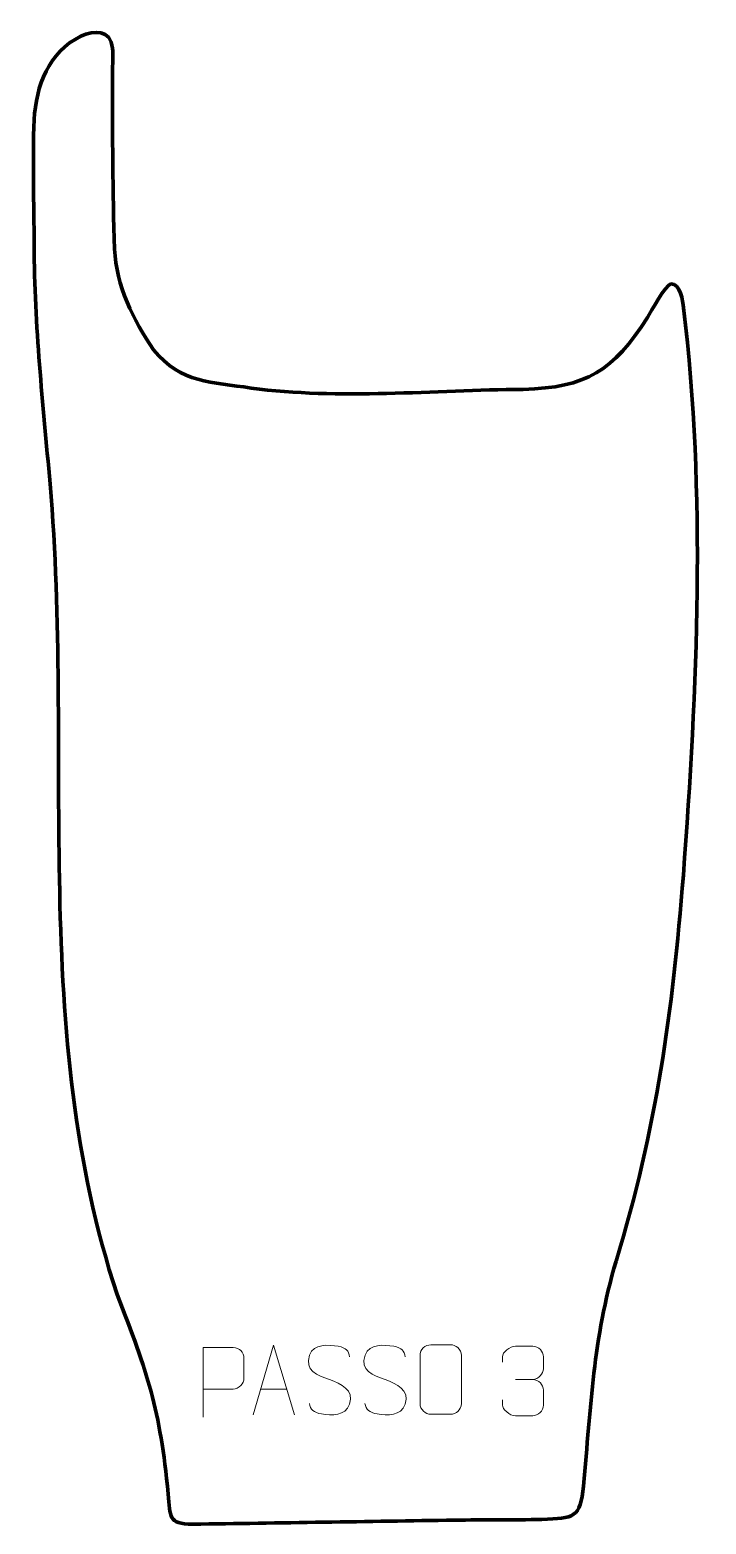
# Model space of a CAD drawing. Header units: millimetres. Extents: x 561 to 805, y -7 to 530.
import ezdxf

# ---------------------------------------------------------------- set-up
doc = ezdxf.new("R2010")
doc.units = ezdxf.units.MM
doc.header["$MEASUREMENT"] = 0
doc.layers.add('layer 2', color=7, linetype='Continuous')

msp = doc.modelspace()

# ---------------------------------------------------------------- linework, layer by layer
at = {"layer": 'layer 2', "color": 242, "lineweight": 158}
msp.add_open_spline([(591.8006, 451.2109), (592.5624, 437.8905), (598.4161, 425.7784), (605.8953, 414.9406), (605.8953, 414.9406), (615.717, 402.9426), (626.8238, 403.3856), (640.93, 401.2703), (640.93, 401.2703), (672.5229, 396.9835), (706.7222, 400.5179), (738.7168, 400.7947), (738.7168, 400.7947), (761.5056, 401.3927), (771.1861, 407.4255), (783.4147, 426.5882), (783.4147, 426.5882), (784.8152, 428.7828), (789.8094, 438.1621), (791.8549, 438.651), (791.8549, 438.651), (795.3496, 438.8662), (796.0675, 432.5208), (796.4342, 430.0235), (796.4342, 430.0235), (804.5399, 364.0477), (801.3434, 292.5098), (796.3418, 226.2546), (796.3418, 226.2546), (792.3841, 176.5088), (786.772, 135.5658), (772.1669, 87.5619), (772.1669, 87.5619), (763.7719, 58.9952), (763.1909, 35.7738), (760.4301, 6.7417), (760.4301, 6.7417), (759.3362, -4.7611), (757.131, -4.8778), (745.4457, -5.2498), (745.4457, -5.2498), (735.2057, -5.5757), (724.494, -5.3725), (714.1399, -5.5213), (714.1399, -5.5213), (682.728, -5.9737), (651.2977, -6.5668), (619.8885, -6.95), (619.8885, -6.95), (610.981, -6.8904), (611.9487, -4.3878), (611.1544, 3.9035), (611.1544, 3.9035), (608.1298, 34.3607), (603.7828, 47.4087), (592.756, 75.5817), (592.756, 75.5817), (561.3858, 170.2007), (577.0896, 269.4345), (568.6615, 366.8894), (568.6615, 366.8894), (566.0192, 395.999), (563.0535, 423.2956), (562.9291, 452.6662), (562.9291, 452.6662), (562.8567, 467.4275), (562.3165, 483.0284), (562.9325, 497.6998), (562.9325, 497.6998), (563.5562, 509.6899), (568.1536, 522.1583), (579.7026, 527.6675), (579.7026, 527.6675), (584.4981, 529.9551), (590.4519, 529.9452), (591.1015, 523.4294), (591.1015, 523.4294), (591.3729, 520.7073), (591.074, 515.6444), (591.0788, 512.6434), (591.0788, 512.6434), (591.1121, 492.1695), (591.1553, 471.6756), (591.8006, 451.2109)], degree=3, knots=[0, 0, 0, 0, 0.04545455, 0.04545455, 0.04545455, 0.04545455, 0.09090909, 0.09090909, 0.09090909, 0.09090909, 0.13636364, 0.13636364, 0.13636364, 0.13636364, 0.18181818, 0.18181818, 0.18181818, 0.18181818, 0.22727273, 0.22727273, 0.22727273, 0.22727273, 0.27272727, 0.27272727, 0.27272727, 0.27272727, 0.31818182, 0.31818182, 0.31818182, 0.31818182, 0.36363636, 0.36363636, 0.36363636, 0.36363636, 0.40909091, 0.40909091, 0.40909091, 0.40909091, 0.45454545, 0.45454545, 0.45454545, 0.45454545, 0.5, 0.5, 0.5, 0.5, 0.54545455, 0.54545455, 0.54545455, 0.54545455, 0.59090909, 0.59090909, 0.59090909, 0.59090909, 0.63636364, 0.63636364, 0.63636364, 0.63636364, 0.68181818, 0.68181818, 0.68181818, 0.68181818, 0.72727273, 0.72727273, 0.72727273, 0.72727273, 0.77272727, 0.77272727, 0.77272727, 0.77272727, 0.81818182, 0.81818182, 0.81818182, 0.81818182, 0.86363636, 0.86363636, 0.86363636, 0.86363636, 0.90909091, 0.90909091, 0.90909091, 0.90909091, 1, 1, 1, 1], dxfattribs=at)
at = {"layer": 'layer 2', "color": 250, "lineweight": 9}
for points, knots in [([(623.6842, 31.507), (623.6842, 31.507), (623.6842, 56.4606), (623.6842, 56.4606), (623.6842, 56.4606), (627.2792, 56.4606), (630.8745, 56.4606), (634.4699, 56.4606), (634.4699, 56.4606), (636.7951, 56.4227), (638.3525, 54.9326), (638.3483, 52.5665), (638.3483, 52.5665), (638.3479, 50.5308), (638.3479, 47.4715), (638.3483, 45.4355), (638.3483, 45.4355), (638.3418, 43.5601), (636.5296, 41.6182), (634.52, 41.5991), (634.52, 41.5991), (634.52, 41.5991), (623.6842, 41.5991), (623.6842, 41.5991)], [0, 0, 0, 0, 0.14285714, 0.14285714, 0.14285714, 0.14285714, 0.28571429, 0.28571429, 0.28571429, 0.28571429, 0.42857143, 0.42857143, 0.42857143, 0.42857143, 0.57142857, 0.57142857, 0.57142857, 0.57142857, 0.71428571, 0.71428571, 0.71428571, 0.71428571, 1, 1, 1, 1]), ([(641.6316, 32.3497), (641.6316, 32.3497), (649.0026, 57.3032), (649.0026, 57.3032), (649.0026, 57.3032), (649.0026, 57.3032), (656.5725, 32.3497), (656.5725, 32.3497)], [0, 0, 0, 0, 0.33333333, 0.33333333, 0.33333333, 0.33333333, 1, 1, 1, 1]), ([(669.1076, 45.0003), (664.8593, 46.4707), (659.9512, 48.2665), (661.9563, 53.7868), (661.9563, 53.7868), (663.4598, 57.9267), (668.6734, 57.5382), (672.277, 56.9371), (672.277, 56.9371), (675.1376, 56.4599), (676.0023, 55.2467), (676.3129, 53.1626)], [0, 0, 0, 0, 0.25, 0.25, 0.25, 0.25, 0.5, 0.5, 0.5, 0.5, 1, 1, 1, 1]), ([(689.1076, 45.0003), (684.8593, 46.4707), (679.9512, 48.2665), (681.9563, 53.7868), (681.9563, 53.7868), (683.4598, 57.9267), (688.6734, 57.5382), (692.277, 56.9371), (692.277, 56.9371), (695.1376, 56.4599), (696.0023, 55.2467), (696.3129, 53.1626)], [0, 0, 0, 0, 0.25, 0.25, 0.25, 0.25, 0.5, 0.5, 0.5, 0.5, 1, 1, 1, 1]), ([(705.588, 57.4768), (707.9137, 57.4768), (710.2398, 57.4768), (712.5659, 57.4768), (712.5659, 57.4768), (714.5125, 57.5124), (716.5039, 56.0208), (716.5306, 53.5832), (716.5306, 53.5832), (716.5302, 47.8363), (716.5302, 42.089), (716.5306, 36.3413), (716.5306, 36.3413), (716.3908, 34.0179), (714.7136, 32.5383), (712.5659, 32.5275), (712.5659, 32.5275), (710.234, 32.5279), (707.9021, 32.5279), (705.5706, 32.5275), (705.5706, 32.5275), (703.6456, 32.4221), (701.6735, 34.3066), (701.6847, 36.3239), (701.6847, 36.3239), (701.685, 42.094), (701.685, 47.8637), (701.6847, 53.633), (701.6847, 53.633), (701.6889, 55.7711), (703.4356, 57.4903), (705.588, 57.4768)], [0, 0, 0, 0, 0.11111111, 0.11111111, 0.11111111, 0.11111111, 0.22222222, 0.22222222, 0.22222222, 0.22222222, 0.33333333, 0.33333333, 0.33333333, 0.33333333, 0.44444444, 0.44444444, 0.44444444, 0.44444444, 0.55555556, 0.55555556, 0.55555556, 0.55555556, 0.66666667, 0.66666667, 0.66666667, 0.66666667, 0.77777778, 0.77777778, 0.77777778, 0.77777778, 1, 1, 1, 1]), ([(731.2997, 51.2455), (731.2997, 51.2455), (731.2997, 53.1027), (731.2997, 53.1027), (731.2997, 53.1027), (731.2854, 54.8446), (733.9499, 56.9627), (736.009, 56.94), (736.009, 56.94), (738.0731, 56.94), (740.1371, 56.94), (742.2008, 56.94), (742.2008, 56.94), (744.3953, 56.9488), (745.9936, 55.102), (746.038, 53.1899), (746.038, 53.1899), (746.0376, 51.7548), (746.0376, 50.3197), (746.038, 48.8842), (746.038, 48.8842), (745.9894, 47.2307), (744.3868, 45.0007), (742.1885, 45.0107), (742.1885, 45.0107), (744.3922, 44.9995), (746.0002, 43.1963), (746.0542, 41.1368), (746.0542, 41.1368), (746.0538, 39.3521), (746.0538, 37.5674), (746.0542, 35.7823), (746.0542, 35.7823), (746.0643, 33.7209), (744.0094, 31.9578), (742.1885, 31.9659), (742.1885, 31.9659), (740.1232, 31.9662), (738.058, 31.9662), (735.9924, 31.9659), (735.9924, 31.9659), (733.8238, 31.9774), (731.2928, 34.3776), (731.2742, 35.8394), (731.2742, 35.8394), (731.2742, 35.8394), (731.2742, 37.748), (731.2742, 37.748)], [0, 0, 0, 0, 0.07692308, 0.07692308, 0.07692308, 0.07692308, 0.15384615, 0.15384615, 0.15384615, 0.15384615, 0.23076923, 0.23076923, 0.23076923, 0.23076923, 0.30769231, 0.30769231, 0.30769231, 0.30769231, 0.38461538, 0.38461538, 0.38461538, 0.38461538, 0.46153846, 0.46153846, 0.46153846, 0.46153846, 0.53846154, 0.53846154, 0.53846154, 0.53846154, 0.61538462, 0.61538462, 0.61538462, 0.61538462, 0.69230769, 0.69230769, 0.69230769, 0.69230769, 0.76923077, 0.76923077, 0.76923077, 0.76923077, 0.84615385, 0.84615385, 0.84615385, 0.84615385, 1, 1, 1, 1]), ([(669.1076, 45.0002), (673.1262, 43.3535), (678.1557, 41.4652), (676.3217, 36.1049), (676.3217, 36.1049), (674.8619, 31.8385), (669.9511, 32.0952), (666.225, 32.6499), (666.225, 32.6499), (663.475, 33.0597), (662.2541, 34.2732), (661.8761, 36.3854)], [0, 0, 0, 0, 0.25, 0.25, 0.25, 0.25, 0.5, 0.5, 0.5, 0.5, 1, 1, 1, 1]), ([(689.1076, 45.0002), (693.1262, 43.3535), (698.1557, 41.4652), (696.3217, 36.1049), (696.3217, 36.1049), (694.8619, 31.8385), (689.9511, 32.0952), (686.225, 32.6499), (686.225, 32.6499), (683.475, 33.0597), (682.2541, 34.2732), (681.8761, 36.3854)], [0, 0, 0, 0, 0.25, 0.25, 0.25, 0.25, 0.5, 0.5, 0.5, 0.5, 1, 1, 1, 1])]:
    msp.add_open_spline(points, degree=3, knots=knots, dxfattribs=at)
for points in [[(736.0094, 45.0003), (736.0094, 45.0003), (742.2058, 45.0003), (742.2058, 45.0003)], [(644.3542, 41.5991), (644.3542, 41.5991), (653.8499, 41.5991), (653.8499, 41.5991)]]:
    msp.add_open_spline(points, degree=3, dxfattribs=at)

doc.saveas('drawing.dxf')
